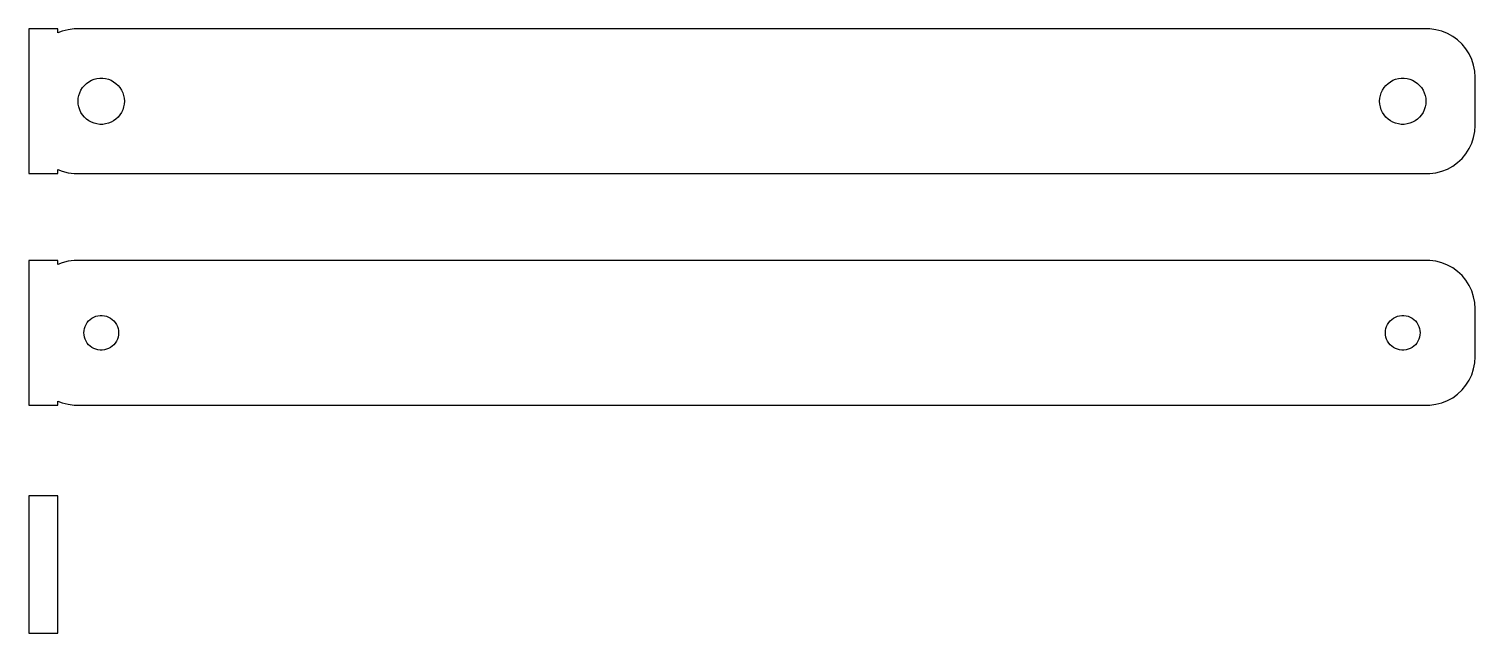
# Model space of a CAD drawing. Header units: metres. Extents: x -75 to 75, y -7 to 55.
import ezdxf

# ---------------------------------------------------------------- set-up
doc = ezdxf.new("R2010")
doc.units = ezdxf.units.M

msp = doc.modelspace()

# ---------------------------------------------------------------- linework, layer by layer
for p, q in [((-72, 55.4901), (-75, 55.4901)), ((-75, 55.4901), (-75, 40.5099)), ((-72, 55.0752), (-72, 55.4901)), ((-71.5451, 55.2553), (-72, 55.0752)), ((-70.9369, 55.4114), (-71.5451, 55.2553)), ((-70.3139, 55.4901), (-70.9369, 55.4114)), ((70.3139, 55.4901), (-70.3139, 55.4901)), ((70.9369, 55.4114), (70.3139, 55.4901)), ((71.5451, 55.2553), (70.9369, 55.4114)), ((72.1289, 55.0241), (71.5451, 55.2553)), ((72.6791, 54.7216), (72.1289, 55.0241)), ((73.1871, 54.3526), (72.6791, 54.7216)), ((73.6448, 53.9227), (73.1871, 54.3526)), ((74.0451, 53.4389), (73.6448, 53.9227)), ((74.3815, 52.9088), (74.0451, 53.4389)), ((74.6489, 52.3406), (74.3815, 52.9088)), ((74.8429, 51.7434), (74.6489, 52.3406)), ((74.9606, 51.1267), (74.8429, 51.7434)), ((75, 50.5), (74.9606, 51.1267)), ((-69.4416, 49.4107), (-69.2495, 49.6429)), ((-69.2495, 49.6429), (-69.0298, 49.8492)), ((-69.0298, 49.8492), (-68.786, 50.0264)), ((-68.786, 50.0264), (-68.5219, 50.1716)), ((-68.5219, 50.1716), (-68.2416, 50.2825)), ((-68.2416, 50.2825), (-67.9497, 50.3575)), ((-67.9497, 50.3575), (-67.6507, 50.3953)), ((-67.6507, 50.3953), (-67.3493, 50.3953)), ((-67.3493, 50.3953), (-67.0503, 50.3575)), ((-67.0503, 50.3575), (-66.7584, 50.2825)), ((-66.7584, 50.2825), (-66.4781, 50.1716)), ((-66.4781, 50.1716), (-66.214, 50.0264)), ((-66.214, 50.0264), (-65.9702, 49.8492)), ((-65.9702, 49.8492), (-65.7505, 49.6429)), ((-65.7505, 49.6429), (-65.5583, 49.4107)), ((65.5583, 49.4107), (65.7505, 49.6429)), ((65.7505, 49.6429), (65.9702, 49.8492)), ((65.9702, 49.8492), (66.214, 50.0264)), ((66.214, 50.0264), (66.4781, 50.1716)), ((66.4781, 50.1716), (66.7584, 50.2825)), ((66.7584, 50.2825), (67.0503, 50.3575)), ((67.0503, 50.3575), (67.3493, 50.3953)), ((67.3493, 50.3953), (67.6507, 50.3953)), ((67.6507, 50.3953), (67.9497, 50.3575)), ((67.9497, 50.3575), (68.2416, 50.2825)), ((68.2416, 50.2825), (68.5219, 50.1716)), ((68.5219, 50.1716), (68.786, 50.0264)), ((68.786, 50.0264), (69.0298, 49.8492)), ((69.0298, 49.8492), (69.2495, 49.6429)), ((69.2495, 49.6429), (69.4416, 49.4107)), ((75, 45.5), (75, 50.5)), ((-69.9, 48), (-69.8811, 48.3008)), ((-69.8811, 47.6992), (-69.9, 48)), ((-69.8811, 48.3008), (-69.8246, 48.5968)), ((-69.8246, 48.5968), (-69.7315, 48.8835)), ((-69.7315, 48.8835), (-69.6031, 49.1562)), ((-69.6031, 49.1562), (-69.4416, 49.4107)), ((-65.5583, 49.4107), (-65.3969, 49.1562)), ((-65.3969, 49.1562), (-65.2685, 48.8835)), ((-65.2685, 48.8835), (-65.1754, 48.5968)), ((-65.1754, 48.5968), (-65.1189, 48.3008)), ((-65.1189, 48.3008), (-65.1, 48)), ((-65.1, 48), (-65.1189, 47.6992)), ((65.1, 48), (65.1189, 48.3008)), ((65.1189, 47.6992), (65.1, 48)), ((65.1189, 48.3008), (65.1754, 48.5968)), ((65.1754, 48.5968), (65.2685, 48.8835)), ((65.2685, 48.8835), (65.3969, 49.1562)), ((65.3969, 49.1562), (65.5583, 49.4107)), ((69.4416, 49.4107), (69.6031, 49.1562)), ((69.6031, 49.1562), (69.7315, 48.8835)), ((69.7315, 48.8835), (69.8246, 48.5968)), ((69.8246, 48.5968), (69.8811, 48.3008)), ((69.8811, 48.3008), (69.9, 48)), ((69.9, 48), (69.8811, 47.6992)), ((-69.8246, 47.4032), (-69.8811, 47.6992)), ((-69.7315, 47.1165), (-69.8246, 47.4032)), ((-69.6031, 46.8438), (-69.7315, 47.1165)), ((-69.4416, 46.5893), (-69.6031, 46.8438)), ((-69.2495, 46.3571), (-69.4416, 46.5893)), ((-65.5583, 46.5893), (-65.7505, 46.3571)), ((-65.3969, 46.8438), (-65.5583, 46.5893)), ((-65.2685, 47.1165), (-65.3969, 46.8438)), ((-65.1754, 47.4032), (-65.2685, 47.1165)), ((-65.1189, 47.6992), (-65.1754, 47.4032)), ((65.1754, 47.4032), (65.1189, 47.6992)), ((65.2685, 47.1165), (65.1754, 47.4032)), ((65.3969, 46.8438), (65.2685, 47.1165)), ((65.5583, 46.5893), (65.3969, 46.8438)), ((65.7505, 46.3571), (65.5583, 46.5893)), ((69.4416, 46.5893), (69.2495, 46.3571)), ((69.6031, 46.8438), (69.4416, 46.5893)), ((69.7315, 47.1165), (69.6031, 46.8438)), ((69.8246, 47.4032), (69.7315, 47.1165)), ((69.8811, 47.6992), (69.8246, 47.4032)), ((-69.0298, 46.1508), (-69.2495, 46.3571)), ((-68.786, 45.9736), (-69.0298, 46.1508)), ((-68.5219, 45.8284), (-68.786, 45.9736)), ((-68.2416, 45.7175), (-68.5219, 45.8284)), ((-67.9497, 45.6425), (-68.2416, 45.7175)), ((-67.6507, 45.6047), (-67.9497, 45.6425)), ((-67.3493, 45.6047), (-67.6507, 45.6047)), ((-67.0503, 45.6425), (-67.3493, 45.6047)), ((-66.7584, 45.7175), (-67.0503, 45.6425)), ((-66.4781, 45.8284), (-66.7584, 45.7175)), ((-66.214, 45.9736), (-66.4781, 45.8284)), ((-65.9702, 46.1508), (-66.214, 45.9736)), ((-65.7505, 46.3571), (-65.9702, 46.1508)), ((65.9702, 46.1508), (65.7505, 46.3571)), ((66.214, 45.9736), (65.9702, 46.1508)), ((66.4781, 45.8284), (66.214, 45.9736)), ((66.7584, 45.7175), (66.4781, 45.8284)), ((67.0503, 45.6425), (66.7584, 45.7175)), ((67.3493, 45.6047), (67.0503, 45.6425)), ((67.6507, 45.6047), (67.3493, 45.6047)), ((67.9497, 45.6425), (67.6507, 45.6047)), ((68.2416, 45.7175), (67.9497, 45.6425)), ((68.5219, 45.8284), (68.2416, 45.7175)), ((68.786, 45.9736), (68.5219, 45.8284)), ((69.0298, 46.1508), (68.786, 45.9736)), ((69.2495, 46.3571), (69.0298, 46.1508)), ((74.9606, 44.8733), (75, 45.5)), ((74.3815, 43.0912), (74.6489, 43.6594)), ((74.6489, 43.6594), (74.8429, 44.2566)), ((74.8429, 44.2566), (74.9606, 44.8733)), ((73.1871, 41.6474), (73.6448, 42.0773)), ((73.6448, 42.0773), (74.0451, 42.5611)), ((74.0451, 42.5611), (74.3815, 43.0912)), ((-75, 40.5099), (-72, 40.5099)), ((-72, 40.9248), (-71.5451, 40.7447)), ((-72, 40.5099), (-72, 40.9248)), ((-71.5451, 40.7447), (-70.9369, 40.5886)), ((-70.9369, 40.5886), (-70.3139, 40.5099)), ((-70.3139, 40.5099), (70.3139, 40.5099)), ((70.3139, 40.5099), (70.9369, 40.5886)), ((70.9369, 40.5886), (71.5451, 40.7447)), ((71.5451, 40.7447), (72.1289, 40.9759)), ((72.1289, 40.9759), (72.6791, 41.2784)), ((72.6791, 41.2784), (73.1871, 41.6474)), ((-72, 31.4901), (-75, 31.4901)), ((-75, 31.4901), (-75, 16.5099)), ((-72, 31.0752), (-72, 31.4901)), ((-71.5451, 31.2553), (-72, 31.0752)), ((-70.9369, 31.4114), (-71.5451, 31.2553)), ((-70.3139, 31.4901), (-70.9369, 31.4114)), ((70.3139, 31.4901), (-70.3139, 31.4901)), ((70.9369, 31.4114), (70.3139, 31.4901)), ((71.5451, 31.2553), (70.9369, 31.4114)), ((72.1289, 31.0241), (71.5451, 31.2553)), ((72.6791, 30.7216), (72.1289, 31.0241)), ((73.1871, 30.3526), (72.6791, 30.7216)), ((73.6448, 29.9227), (73.1871, 30.3526)), ((74.0451, 29.4389), (73.6448, 29.9227)), ((74.3815, 28.9088), (74.0451, 29.4389)), ((74.6489, 28.3406), (74.3815, 28.9088)), ((74.8429, 27.7434), (74.6489, 28.3406)), ((74.9606, 27.1267), (74.8429, 27.7434)), ((75, 26.5), (74.9606, 27.1267)), ((-68.6474, 25.3869), (-68.4645, 25.5198)), ((-68.4645, 25.5198), (-68.2664, 25.6287)), ((-68.2664, 25.6287), (-68.0562, 25.7119)), ((-68.0562, 25.7119), (-67.8373, 25.7681)), ((-67.8373, 25.7681), (-67.613, 25.7964)), ((-67.613, 25.7964), (-67.387, 25.7964)), ((-67.387, 25.7964), (-67.1627, 25.7681)), ((-67.1627, 25.7681), (-66.9438, 25.7119)), ((-66.9438, 25.7119), (-66.7336, 25.6287)), ((-66.7336, 25.6287), (-66.5355, 25.5198)), ((-66.5355, 25.5198), (-66.3526, 25.3869)), ((66.3526, 25.3869), (66.5355, 25.5198)), ((66.5355, 25.5198), (66.7336, 25.6287)), ((66.7336, 25.6287), (66.9438, 25.7119)), ((66.9438, 25.7119), (67.1627, 25.7681)), ((67.1627, 25.7681), (67.387, 25.7964)), ((67.387, 25.7964), (67.613, 25.7964)), ((67.613, 25.7964), (67.8373, 25.7681)), ((67.8373, 25.7681), (68.0562, 25.7119)), ((68.0562, 25.7119), (68.2664, 25.6287)), ((68.2664, 25.6287), (68.4645, 25.5198)), ((68.4645, 25.5198), (68.6474, 25.3869)), ((75, 21.5), (75, 26.5)), ((-69.3, 24), (-69.2858, 24.2256)), ((-69.2858, 23.7744), (-69.3, 24)), ((-69.2858, 24.2256), (-69.2434, 24.4476)), ((-69.2434, 24.4476), (-69.1736, 24.6626)), ((-69.1736, 24.6626), (-69.0773, 24.8671)), ((-69.0773, 24.8671), (-68.9562, 25.058)), ((-68.9562, 25.058), (-68.8121, 25.2322)), ((-68.8121, 25.2322), (-68.6474, 25.3869)), ((-66.3526, 25.3869), (-66.1879, 25.2322)), ((-66.1879, 25.2322), (-66.0438, 25.058)), ((-66.0438, 25.058), (-65.9226, 24.8671)), ((-65.9226, 24.8671), (-65.8264, 24.6626)), ((-65.8264, 24.6626), (-65.7565, 24.4476)), ((-65.7565, 24.4476), (-65.7142, 24.2256)), ((-65.7142, 24.2256), (-65.7, 24)), ((-65.7, 24), (-65.7142, 23.7744)), ((65.7, 24), (65.7142, 24.2256)), ((65.7142, 23.7744), (65.7, 24)), ((65.7142, 24.2256), (65.7565, 24.4476)), ((65.7565, 24.4476), (65.8264, 24.6626)), ((65.8264, 24.6626), (65.9226, 24.8671)), ((65.9226, 24.8671), (66.0438, 25.058)), ((66.0438, 25.058), (66.1879, 25.2322)), ((66.1879, 25.2322), (66.3526, 25.3869)), ((68.6474, 25.3869), (68.8121, 25.2322)), ((68.8121, 25.2322), (68.9562, 25.058)), ((68.9562, 25.058), (69.0773, 24.8671)), ((69.0773, 24.8671), (69.1736, 24.6626)), ((69.1736, 24.6626), (69.2434, 24.4476)), ((69.2434, 24.4476), (69.2858, 24.2256)), ((69.2858, 24.2256), (69.3, 24)), ((69.3, 24), (69.2858, 23.7744)), ((-69.2434, 23.5524), (-69.2858, 23.7744)), ((-69.1736, 23.3374), (-69.2434, 23.5524)), ((-69.0773, 23.1329), (-69.1736, 23.3374)), ((-68.9562, 22.942), (-69.0773, 23.1329)), ((-68.8121, 22.7678), (-68.9562, 22.942)), ((-68.6474, 22.6131), (-68.8121, 22.7678)), ((-68.4645, 22.4802), (-68.6474, 22.6131)), ((-66.3526, 22.6131), (-66.5355, 22.4802)), ((-66.1879, 22.7678), (-66.3526, 22.6131)), ((-66.0438, 22.942), (-66.1879, 22.7678)), ((-65.9226, 23.1329), (-66.0438, 22.942)), ((-65.8264, 23.3374), (-65.9226, 23.1329)), ((-65.7565, 23.5524), (-65.8264, 23.3374)), ((-65.7142, 23.7744), (-65.7565, 23.5524)), ((65.7565, 23.5524), (65.7142, 23.7744)), ((65.8264, 23.3374), (65.7565, 23.5524)), ((65.9226, 23.1329), (65.8264, 23.3374)), ((66.0438, 22.942), (65.9226, 23.1329)), ((66.1879, 22.7678), (66.0438, 22.942)), ((66.3526, 22.6131), (66.1879, 22.7678)), ((66.5355, 22.4802), (66.3526, 22.6131)), ((68.6474, 22.6131), (68.4645, 22.4802)), ((68.8121, 22.7678), (68.6474, 22.6131)), ((68.9562, 22.942), (68.8121, 22.7678)), ((69.0773, 23.1329), (68.9562, 22.942)), ((69.1736, 23.3374), (69.0773, 23.1329)), ((69.2434, 23.5524), (69.1736, 23.3374)), ((69.2858, 23.7744), (69.2434, 23.5524)), ((-68.2664, 22.3713), (-68.4645, 22.4802)), ((-68.0562, 22.2881), (-68.2664, 22.3713)), ((-67.8373, 22.2319), (-68.0562, 22.2881)), ((-67.613, 22.2036), (-67.8373, 22.2319)), ((-67.387, 22.2036), (-67.613, 22.2036)), ((-67.1627, 22.2319), (-67.387, 22.2036)), ((-66.9438, 22.2881), (-67.1627, 22.2319)), ((-66.7336, 22.3713), (-66.9438, 22.2881)), ((-66.5355, 22.4802), (-66.7336, 22.3713)), ((66.7336, 22.3713), (66.5355, 22.4802)), ((66.9438, 22.2881), (66.7336, 22.3713)), ((67.1627, 22.2319), (66.9438, 22.2881)), ((67.387, 22.2036), (67.1627, 22.2319)), ((67.613, 22.2036), (67.387, 22.2036)), ((67.8373, 22.2319), (67.613, 22.2036)), ((68.0562, 22.2881), (67.8373, 22.2319)), ((68.2664, 22.3713), (68.0562, 22.2881)), ((68.4645, 22.4802), (68.2664, 22.3713)), ((74.9606, 20.8733), (75, 21.5)), ((74.3815, 19.0912), (74.6489, 19.6594)), ((74.6489, 19.6594), (74.8429, 20.2566)), ((74.8429, 20.2566), (74.9606, 20.8733)), ((73.1871, 17.6474), (73.6448, 18.0773)), ((73.6448, 18.0773), (74.0451, 18.5611)), ((74.0451, 18.5611), (74.3815, 19.0912)), ((-75, 16.5099), (-72, 16.5099)), ((-72, 16.9248), (-71.5451, 16.7447)), ((-72, 16.5099), (-72, 16.9248)), ((-71.5451, 16.7447), (-70.9369, 16.5886)), ((-70.9369, 16.5886), (-70.3139, 16.5099)), ((-70.3139, 16.5099), (70.3139, 16.5099)), ((70.3139, 16.5099), (70.9369, 16.5886)), ((70.9369, 16.5886), (71.5451, 16.7447)), ((71.5451, 16.7447), (72.1289, 16.9759)), ((72.1289, 16.9759), (72.6791, 17.2784)), ((72.6791, 17.2784), (73.1871, 17.6474)), ((-72, 7.1148), (-75, 7.1148)), ((-75, 7.1148), (-75, -7.1148)), ((-72, -7.1148), (-72, 7.1148)), ((-75, -7.1148), (-72, -7.1148))]:
    msp.add_line(p, q)

doc.saveas('drawing.dxf')
